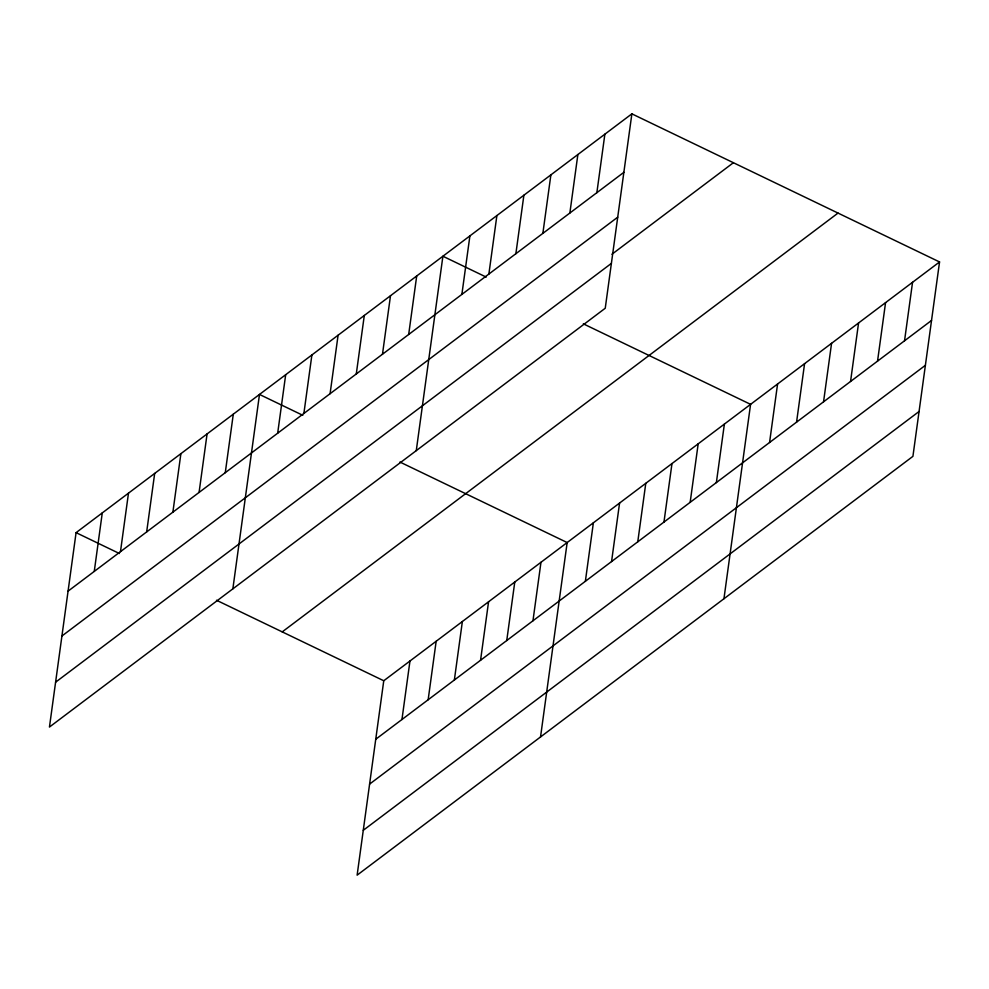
<?xml version="1.0" encoding="UTF-8"?>
<svg xmlns="http://www.w3.org/2000/svg" width="989" height="989" viewBox="0 0 989 989"><rect width="100%" height="100%" fill="white"/><g stroke="black" fill="none" stroke-linecap="round" stroke-linejoin="round"><path stroke-width="1.48" d="M631.872 113.846L76.079 532.651L49.45 727.051L605.243 308.247L631.872 113.846L939.55 261.949L912.921 456.349L357.128 875.154L383.757 680.753L939.55 261.949M94.264 571.407L102.275 512.908M120.473 551.664L128.483 493.165M146.669 531.921L154.68 473.422M172.877 512.178L180.888 453.679M199.073 492.435L207.084 433.936M225.269 472.693L233.293 414.193M232.86 588.838L259.489 394.45L302.807 415.293M277.674 433.207L285.685 374.695M303.883 413.464L311.894 354.952M330.079 393.721L338.09 335.209M356.287 373.966L364.298 315.466M382.483 354.223L390.494 295.723M408.68 334.48L416.703 275.98M416.27 450.638L442.899 256.238L486.217 277.093M401.954 719.51L409.965 661.011M461.875 294.401L469.899 235.901M428.15 699.767L436.161 641.268M488.875 274.052L496.886 215.553M454.359 680.024L462.37 621.525M515.875 253.716L523.886 195.216M480.555 660.281L488.566 601.782M542.862 233.367L550.885 174.868M506.751 640.538L514.774 582.039M569.862 213.031L577.873 154.531M532.96 620.795L540.971 562.296M596.862 192.694L604.872 134.183M540.538 736.953L567.167 542.553L399.915 462.036M585.364 581.309L593.375 522.81M611.561 561.567L619.571 503.067M637.769 541.824L645.78 483.324M663.965 522.081L671.976 463.581M690.161 502.338L698.185 443.826M716.37 482.595L724.381 424.083M723.948 598.741L750.577 404.34L583.325 323.836M769.566 442.503L777.577 384.004M796.565 422.167L804.576 363.655M823.553 401.818L831.564 343.319M850.552 381.482L858.563 322.983M877.54 361.133L885.563 302.634M904.539 340.797L912.55 282.298M68.068 591.15L623.849 172.346M61.924 636.001L617.705 217.197M611.919 254.26L733.405 162.715M55.594 682.2L611.375 263.395M282.224 631.884L838.017 213.08M375.746 739.253L931.539 320.448M369.602 784.104L925.395 365.3M363.272 830.303L919.065 411.498M76.079 532.651L119.397 553.506M216.504 600.249L383.757 680.753"/></g></svg>
